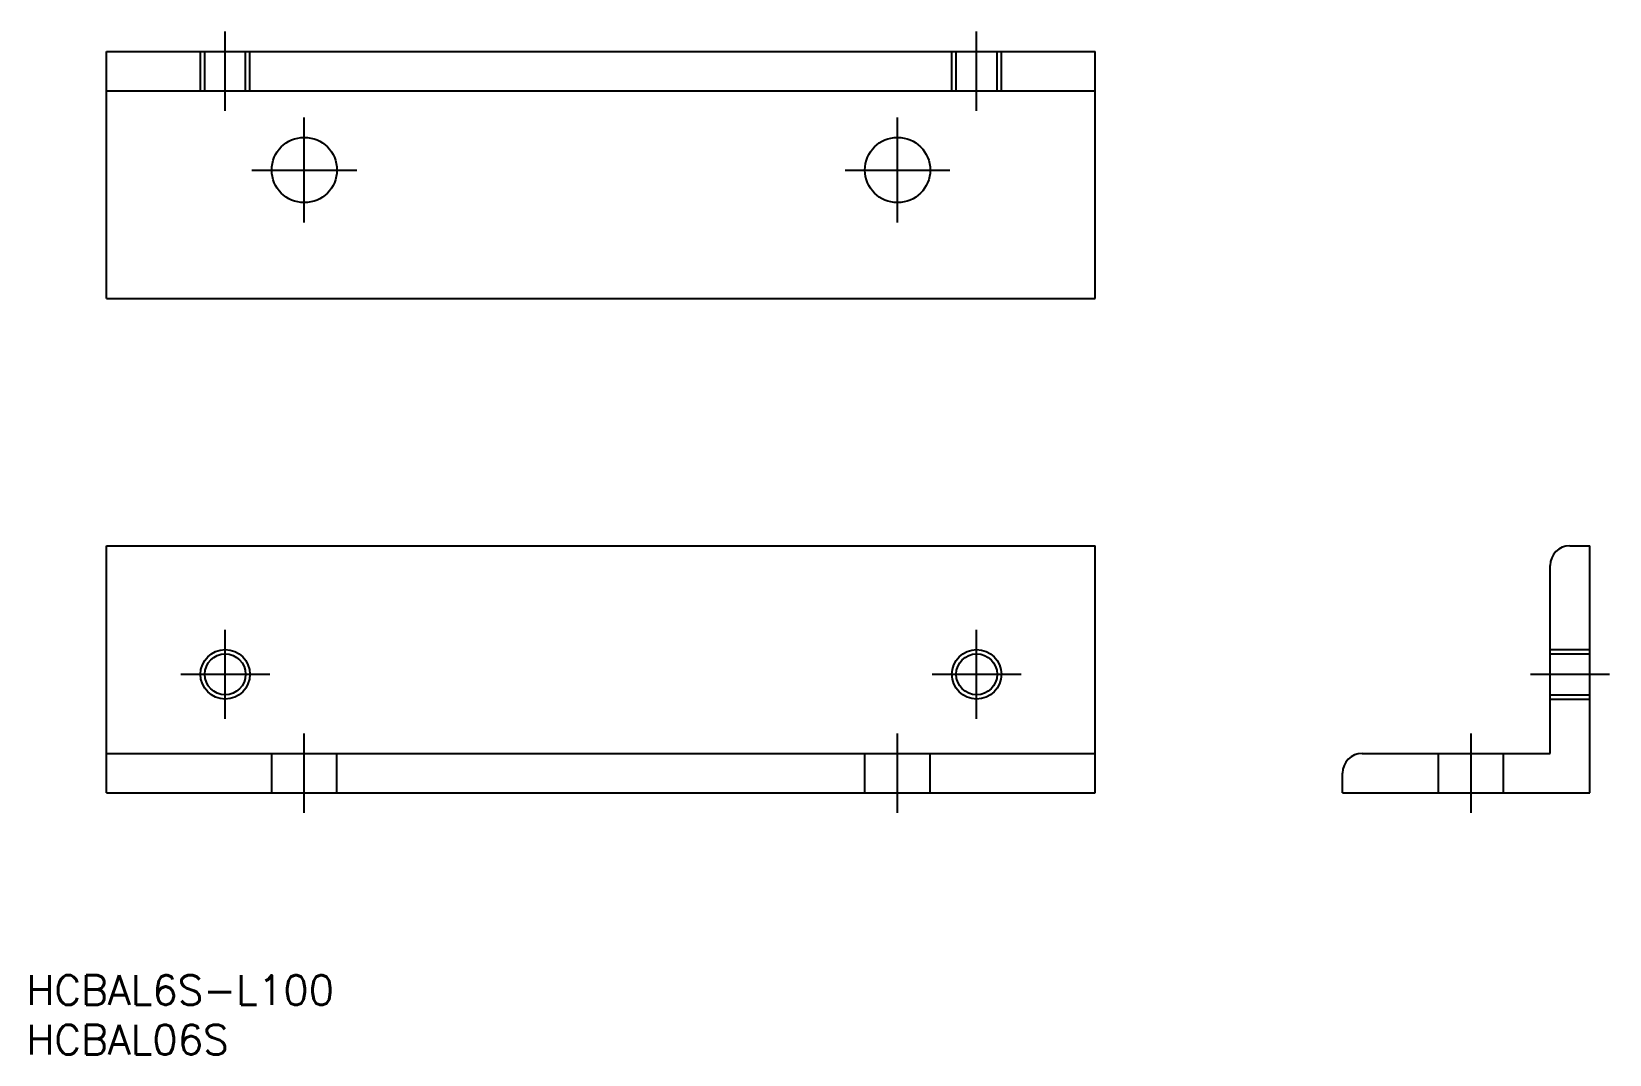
# Model space of a CAD drawing. Extents: x -8 to 152, y -26 to 77.
import ezdxf

# ---------------------------------------------------------------- set-up
doc = ezdxf.new("R2010")
doc.units = 0
doc.linetypes.add('CENTER', pattern=[50.8, 31.75, -6.35, 6.35, -6.35])
doc.linetypes.add('DASHED', pattern=[19.05, 12.7, -6.35])
doc.layers.get('0').update_dxf_attribs({"linetype": 'CONTINUOUS'})
doc.layers.add('CENTER', color=1, linetype='CONTINUOUS')
doc.styles.get("Standard").update_dxf_attribs({"font": 'txt.shx', "height": 3, "bigfont": 'bigfont.shx'})

msp = doc.modelspace()

# ---------------------------------------------------------------- linework, layer by layer
at = {"color": 7, "linetype": 'CONTINUOUS'}
for p, q in [((0, 75), (100, 75)), ((0, 50), (0, 75)), ((100, 50), (100, 75)), ((0, 71), (100, 71)), ((0, 50), (100, 50)), ((0, 25), (100, 25)), ((0, 0), (0, 25)), ((100, 0), (100, 25)), ((148, 25), (150, 25)), ((150, 0), (150, 25)), ((146, 4), (146, 23)), ((0, 4), (100, 4)), ((127, 4), (146, 4)), ((125, 0), (125, 2)), ((0, 0), (100, 0)), ((125, 0), (150, 0))]:
    msp.add_line(p, q, dxfattribs=at)
at = {"color": 3, "linetype": 'DASHED'}
for p, q in [((9.5, 71), (9.5, 75)), ((9.933, 71), (9.933, 75)), ((14.067, 71), (14.067, 75)), ((14.5, 71), (14.5, 75)), ((85.5, 71), (85.5, 75)), ((85.933, 71), (85.933, 75)), ((90.067, 71), (90.067, 75)), ((90.5, 71), (90.5, 75)), ((146, 14.5), (150, 14.5)), ((146, 14.067), (150, 14.067)), ((146, 9.933), (150, 9.933)), ((146, 9.5), (150, 9.5)), ((16.7, 0), (16.7, 4)), ((23.3, 0), (23.3, 4)), ((76.7, 0), (76.7, 4)), ((83.3, 0), (83.3, 4)), ((134.7, 0), (134.7, 4)), ((141.3, 0), (141.3, 4))]:
    msp.add_line(p, q, dxfattribs=at)
at = {"color": 7, "linetype": 'CONTINUOUS'}
for centre, radius in [((20, 63), 3.3), ((80, 63), 3.3), ((12, 12), 2.067), ((88, 12), 2.067)]:
    msp.add_circle(centre, radius, dxfattribs=at)
at = {"color": 3, "linetype": 'CONTINUOUS'}
for centre in [(12, 12), (88, 12)]:
    msp.add_circle(centre, 2.5, dxfattribs=at)
at = {"color": 7, "linetype": 'CONTINUOUS'}
for centre in [(148, 23), (127, 2)]:
    msp.add_arc(centre, 2, 90, 180, dxfattribs=at)
at = {"layer": 'CENTER', "color": 1, "linetype": 'CENTER'}
for p, q in [((12, 69), (12, 77)), ((88, 69), (88, 77)), ((20, 57.7), (20, 68.3)), ((80, 57.7), (80, 68.3)), ((14.7, 63), (25.3, 63)), ((74.7, 63), (85.3, 63)), ((12, 7.5), (12, 16.5)), ((88, 7.5), (88, 16.5)), ((7.5, 12), (16.5, 12)), ((83.5, 12), (92.5, 12)), ((144, 12), (152, 12)), ((20, -2), (20, 6)), ((80, -2), (80, 6)), ((138, -2), (138, 6))]:
    msp.add_line(p, q, dxfattribs=at)

# ---------------------------------------------------------------- texts
at = {"color": 7, "linetype": 'CONTINUOUS'}
for s, p in [('HCBAL6S-L100', (-8.101, -21.439)), ('HCBAL06S', (-8.101, -26.439))]:
    msp.add_text(s, height=3, dxfattribs=at).set_placement(p)

doc.saveas('drawing.dxf')
